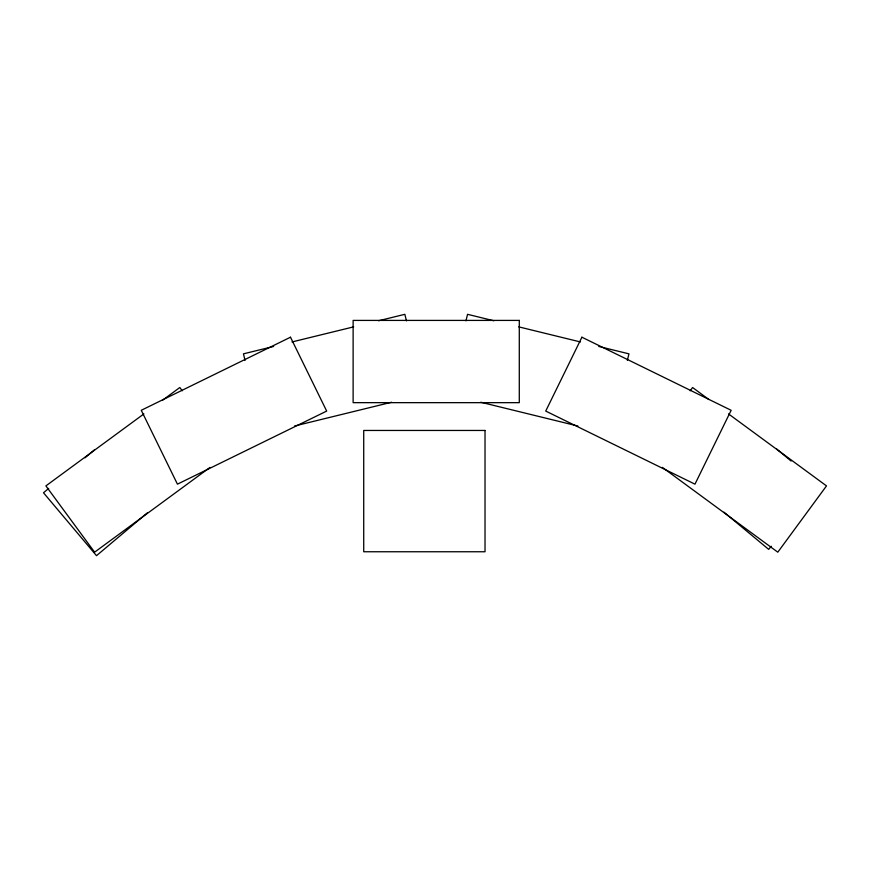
<?xml version="1.0" encoding="UTF-8"?>
<svg xmlns="http://www.w3.org/2000/svg" width="870" height="870" viewBox="0 0 870 870"><rect width="100%" height="100%" fill="white"/><g stroke="black" fill="none" stroke-linecap="round" stroke-linejoin="round"><path stroke-width="1.3" d="M465.95 320.867L467.56 314.32L493.801 320.747M627.357 360.397L628.956 353.851L598.778 346.456M690.193 390.782L692.585 387.52L708.909 399.515M771.266 546.251L768.678 549.361L723.96 512.18M48.687 488.407L43.5 492.779L96.505 555.68L147.334 512.843M84.988 457.816L94.33 449.942M143.898 413.913L45.903 485.895L94.602 552.189L210.007 467.407M162.407 400.32L179.818 387.52L182.221 390.782M273.626 346.456L243.448 353.84L245.046 360.397M291.994 341.953L353.677 326.859M378.602 320.747L404.844 314.32L406.453 320.867M294.506 426.028L391.609 402.244M518.737 326.859L580.41 341.953M480.795 402.244L577.897 426.028M728.516 413.913L826.5 485.895L777.802 552.189L662.396 467.407M776.551 448.931L791.102 461.046M581.91 337.212L545.729 411.075L694.967 484.166L731.148 410.292L581.91 337.212M290.493 337.212L141.266 410.292L177.436 484.166L326.674 411.075L290.493 337.212M519.292 320.41L353.122 320.41L353.122 402.658L519.292 402.669L519.292 320.41M485.025 430.454L363.725 430.454L363.725 551.754L485.025 551.754L485.025 430.454"/></g></svg>
